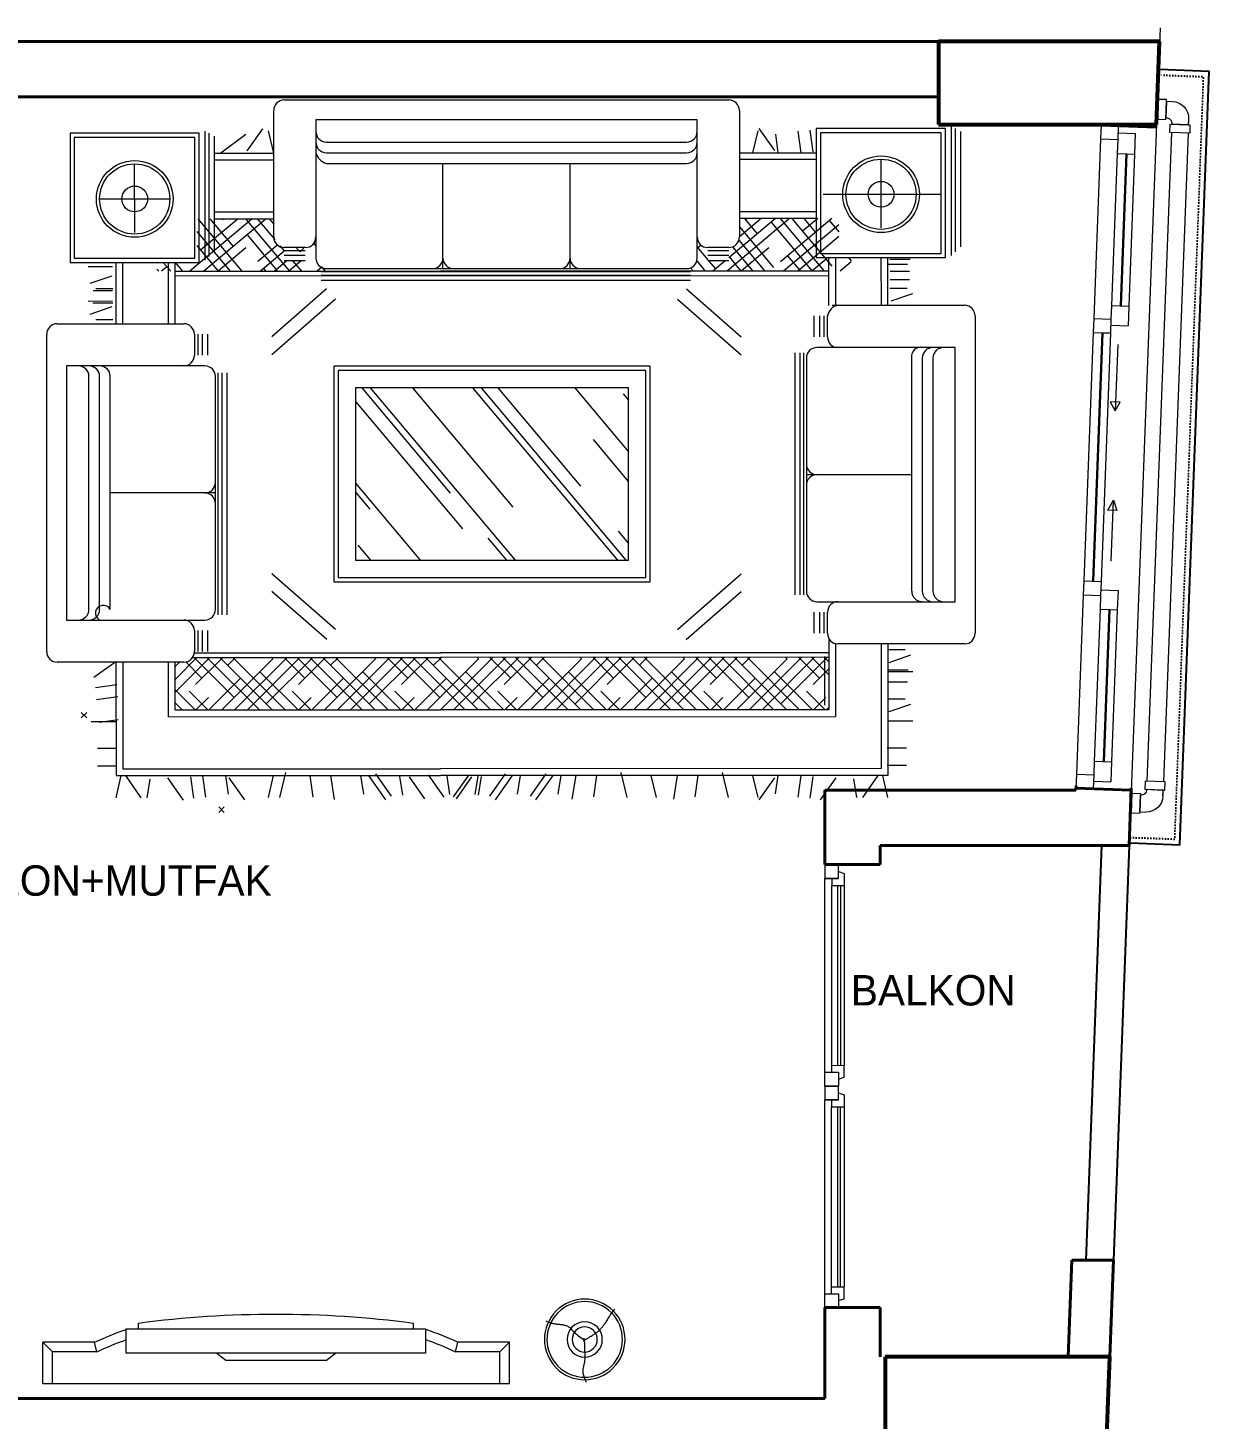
# Model space of a CAD drawing. Header units: millimetres. Extents: x 27 to 3754, y 31 to 1224.
# Drawn here: x 3327 to 3754, y 720 to 1224 of the extents above; entities that cross this region are included whole.
import ezdxf

# ---------------------------------------------------------------- set-up
doc = ezdxf.new("R2010")
doc.units = ezdxf.units.MM
doc.header["$PDMODE"] = 3
doc.header["$PDSIZE"] = -0.7
doc.linetypes.add('DOT2', pattern=[3.175, 0, -3.175])
doc.linetypes.add('DUZ', pattern=[0])
for name, color, linetype, lineweight in [('A-FURN', 2, 'Continuous', 13), ('cam', 130, 'Continuous', 5), ('duvar_40', 255, 'Continuous', 40), ('forniture', 253, 'Continuous', 9), ('KAPI-PEN', 155, 'Continuous', 18), ('KOLON50', 70, 'Continuous', 53), ('korkuluk', 252, 'DUZ', 15), ('PARSEL', 51, 'Continuous', 0), ('yazı', 255, 'Continuous', 20)]:
    doc.layers.add(name, color=color, linetype=linetype, lineweight=lineweight)
doc.layers.add('MIMARI', color=40, linetype='Continuous')
doc.layers.add('PENCERE', color=1, linetype='Continuous')
doc.styles.get("Standard").update_dxf_attribs({"font": 'EtrFont'})
pattern_1 = [(310.05428, (7999.9774, -8350.1664), (5.9514805, -12.1926002), [52.65, -26.325]), (220.05428, (7999.9774, -8350.1664), (7.95748, 10.9890005), [52.65, -26.325])]

# ---------------------------------------------------------------- blocks, each defined once
blk = doc.blocks.new('b38')
at = {"layer": 'cam'}
for p, q in [((3619.665915, 848.495702), (3619.665915, 913.603192)), ((3620.665915, 848.495103), (3620.665915, 913.602593)), ((3619.617967, 768.388238), (3619.617967, 833.495728)), ((3620.617967, 768.38764), (3620.617967, 833.495129))]:
    blk.add_line(p, q, dxfattribs=at)
at = {"layer": 'PENCERE', "color": 134, "linetype": 'Continuous', "lineweight": 18}
for p, q in [((3614.945895, 845.998527), (3614.948888, 916.106015)), ((3617.415915, 848.497049), (3617.415915, 913.604538)), ((3621.915914, 913.601845), (3621.915914, 848.494355)), ((3614.872457, 840.99857), (3619.872456, 840.995577)), ((3614.897947, 765.891063), (3614.90094, 835.998552)), ((3617.367968, 768.389585), (3617.367968, 833.497075)), ((3621.867967, 833.494381), (3621.867967, 768.386892))]:
    blk.add_line(p, q, dxfattribs=at)
at = {"layer": 'PENCERE', "color": 134, "linetype": 'Continuous', "lineweight": 18, "flags": 128}
for points in [[(3614.920405, 921.106033), (3614.917412, 916.106034), (3619.917411, 916.103041), (3619.920404, 921.103041)], [(3619.917411, 916.103041), (3619.920404, 921.103041)], [(3619.917411, 916.103041), (3614.917412, 916.106034)], [(3617.417412, 916.104538), (3617.415915, 913.604538)], [(3619.918907, 918.603041), (3621.918506, 917.93144)], [(3621.918506, 917.93144), (3621.915914, 913.601845)], [(3617.415915, 913.604538), (3621.915914, 913.601845)], [(3617.414419, 845.997049), (3617.415915, 848.497049)], [(3617.415915, 848.497049), (3621.915914, 848.494355)], [(3619.914418, 845.995553), (3619.911426, 840.995554)], [(3621.913323, 844.16476), (3621.915914, 848.494355)], [(3614.872457, 840.99857), (3614.869464, 835.998571), (3619.869464, 835.995578), (3619.872456, 840.995577)], [(3614.911427, 840.998891), (3614.911427, 840.998546)], [(3619.869464, 835.995578), (3619.872456, 840.995577)], [(3619.911426, 840.995554), (3619.911426, 840.995898)], [(3619.911426, 840.995554), (3619.911426, 840.995898)], [(3619.912922, 843.495553), (3621.913323, 844.16476)], [(3619.869464, 835.995578), (3614.869464, 835.998571)], [(3617.369464, 835.997074), (3617.367968, 833.497075)], [(3621.870558, 837.823976), (3621.867967, 833.494381)], [(3617.367968, 833.497075), (3621.867967, 833.494381)], [(3617.366471, 765.889586), (3617.367968, 768.389585)], [(3617.367968, 768.389585), (3621.867967, 768.386892)], [(3619.866471, 765.888089), (3619.863478, 760.88809)], [(3621.865375, 764.057297), (3621.867967, 768.386892)], [(3619.864975, 763.38809), (3621.865375, 764.057297)]]:
    blk.add_lwpolyline(points, dxfattribs=at)
for points in [[(3614.911427, 840.998546), (3614.914419, 845.998545), (3619.914418, 845.995553), (3619.911426, 840.995554)], [(3614.863479, 760.891083), (3614.866472, 765.891082), (3619.866471, 765.888089), (3619.863478, 760.88809)]]:
    blk.add_lwpolyline(points, close=True, dxfattribs=at)
blk = doc.blocks.new('b39')
at = {"layer": 'forniture'}
for p, q in [((3617.579788, 1123.423055), (3665.470996, 1123.423055)), ((3611.091692, 1111.981139), (3611.091692, 1119.609083)), ((3613.059967, 1111.981139), (3613.059967, 1119.609083)), ((3614.65919, 1111.981139), (3614.65919, 1119.609083)), ((3615.889361, 1111.981139), (3615.889361, 1119.609083)), ((3669.284968, 1119.609083), (3669.284968, 1004.782467)), ((3662.082913, 1108.167167), (3612.075389, 1108.167167)), ((3662.082913, 1108.167167), (3619.703333, 1108.167167)), ((3662.082913, 1108.167167), (3657.843052, 1108.167167)), ((3662.082913, 1016.224382), (3662.082913, 1108.167167)), ((3604.032582, 1106.275522), (3604.032582, 1018.692379)), ((3605.853641, 1106.275522), (3605.853641, 1018.692379)), ((3607.254456, 1106.275522), (3607.254456, 1018.692379)), ((3646.32922, 1104.353195), (3646.32922, 1020.038354)), ((3650.17915, 1104.353195), (3650.17915, 1020.038354)), ((3654.02908, 1104.353195), (3654.02908, 1020.038354)), ((3608.261417, 1062.195775), (3646.32922, 1062.195775)), ((3611.091692, 1004.782467), (3611.091692, 1012.41041)), ((3613.059967, 1004.782467), (3613.059967, 1012.41041)), ((3614.65919, 1004.782467), (3614.65919, 1012.41041)), ((3615.889361, 1004.782467), (3615.889361, 1012.41041)), ((3657.843052, 1016.224382), (3662.082913, 1016.224382)), ((3665.470996, 1000.968495), (3619.703333, 1000.968495))]:
    blk.add_line(p, q, dxfattribs=at)
at = {"layer": 'forniture', "flags": 128}
blk.add_lwpolyline([(3608.261417, 1104.353195), (3608.261417, 1020.038354, 0.414214), (3612.075389, 1016.224382), (3662.082913, 1016.224382), (3662.082913, 1108.167167), (3612.075389, 1108.167167)], format="xyb", dxfattribs=at)
at = {"layer": 'forniture'}
for centre, radius, start, end in [((3620.490854, 1118.821561), 4.668397, 99.711781, 170.288219), ((3665.470996, 1119.609083), 3.813972, 0, 90), ((3612.075389, 1104.353195), 3.813972, 90, 180), ((3619.703333, 1111.981139), 3.813972, 180, 270), ((3653.993122, 1104.353195), 3.813972, 90, 180), ((3657.843052, 1104.353195), 3.813972, 90, 180), ((3612.075389, 1066.009747), 3.813972, 180, 270), ((3612.075389, 1058.381803), 3.813972, 90, 180), ((3653.993122, 1020.038354), 3.813972, 180, 270), ((3657.843052, 1020.038354), 3.813972, 180, 270), ((3619.703333, 1012.41041), 3.813972, 90, 180), ((3619.703333, 1004.782467), 3.813972, 180, 270), ((3665.470996, 1004.782467), 3.813972, 270, 0)]:
    blk.add_arc(centre, radius, start, end, dxfattribs=at)
blk = doc.blocks.new('b41')
at = {"layer": 'forniture'}
for p, q in [((3333.434784, 998.140262), (3333.434784, 1112.966878)), ((3337.248756, 1116.78085), (3383.016419, 1116.78085)), ((3386.830391, 1112.966878), (3386.830391, 1105.338934)), ((3388.060562, 1112.966878), (3388.060562, 1105.338934)), ((3389.659785, 1112.966878), (3389.659785, 1105.338934)), ((3391.628059, 1112.966878), (3391.628059, 1105.338934)), ((3344.8767, 1101.524962), (3340.636839, 1101.524962)), ((3340.636839, 1101.524962), (3340.636839, 1009.582178)), ((3390.644363, 1101.524962), (3340.636839, 1101.524962)), ((3340.636839, 1101.524962), (3340.636839, 1009.582178)), ((3348.690672, 1013.396149), (3348.690672, 1097.71099)), ((3352.540602, 1013.396149), (3352.540602, 1097.71099)), ((3356.390532, 1013.396149), (3356.390532, 1097.71099)), ((3394.458335, 1013.396149), (3394.458335, 1097.71099)), ((3395.465296, 1011.473823), (3395.465296, 1099.056966)), ((3396.86611, 1011.473823), (3396.86611, 1099.056966)), ((3398.687169, 1011.473823), (3398.687169, 1099.056966)), ((3394.458335, 1055.55357), (3356.390532, 1055.55357)), ((3340.636839, 1009.582178), (3390.644363, 1009.582178)), ((3340.636839, 1009.582178), (3390.644363, 1009.582178)), ((3340.636839, 1009.582178), (3383.016419, 1009.582178)), ((3386.830391, 1005.768206), (3386.830391, 998.140262)), ((3388.060562, 1005.768206), (3388.060562, 998.140262)), ((3389.659785, 1005.768206), (3389.659785, 998.140262)), ((3391.628059, 1005.768206), (3391.628059, 998.140262)), ((3383.016419, 994.32629), (3337.248756, 994.32629))]:
    blk.add_line(p, q, dxfattribs=at)
for centre, radius, start, end in [((3337.248756, 1112.966878), 3.813972, 90, 180), ((3383.016419, 1112.966878), 3.813972, 0, 90), ((3383.016419, 1105.338934), 3.813972, 270, 0), ((3344.8767, 1097.71099), 3.813972, 0, 90), ((3348.72663, 1097.71099), 3.813972, 0, 90), ((3352.57656, 1097.71099), 3.813972, 0, 90), ((3390.644363, 1097.71099), 3.813972, 0, 90), ((3390.644363, 1059.367542), 3.813972, 270, 0), ((3390.644363, 1051.739598), 3.813972, 0, 90), ((3344.8767, 1013.396149), 3.813972, 270, 0), ((3348.72663, 1013.396149), 3.813972, 270, 0), ((3353.885664, 1012.087045), 2.826325, 27.592669, 242.407331), ((3390.644363, 1013.396149), 3.813972, 270, 0), ((3383.016419, 1005.768206), 3.813972, 0, 90), ((3337.248756, 998.140262), 3.813972, 180, 270), ((3383.016419, 998.140262), 3.813972, 270, 0)]:
    blk.add_arc(centre, radius, start, end, dxfattribs=at)
blk = doc.blocks.new('b65')
at = {"layer": 'forniture'}
for p, q in [((3415.53427, 1148.152689), (3415.53427, 1193.920352)), ((3419.348242, 1197.734324), (3580.182858, 1197.734324)), ((3583.996829, 1193.920352), (3583.996829, 1148.152689)), ((3430.790157, 1190.532269), (3430.790157, 1186.292408)), ((3430.790157, 1190.532269), (3430.790157, 1148.152689)), ((3430.790157, 1190.532269), (3430.790157, 1140.524745)), ((3568.740942, 1190.532269), (3430.790157, 1190.532269)), ((3568.740942, 1186.292408), (3568.740942, 1190.532269)), ((3413.525292, 1186.493031), (3415.412032, 1178.506004)), ((3434.604129, 1182.478436), (3564.92697, 1182.478436)), ((3434.604129, 1178.628506), (3564.92697, 1178.628506)), ((3434.604129, 1174.778576), (3564.92697, 1174.778576)), ((3476.76155, 1136.710773), (3476.76155, 1174.778576)), ((3522.76955, 1136.710773), (3522.76955, 1174.778576)), ((3426.976185, 1144.338717), (3419.348242, 1144.338717)), ((3426.976185, 1143.108546), (3419.348242, 1143.108546)), ((3423.746514, 1144.098552), (3425.095736, 1142.750405)), ((3425.095736, 1142.750405), (3426.443884, 1144.099627)), ((3580.182858, 1144.338717), (3572.554914, 1144.338717)), ((3580.182858, 1143.108546), (3572.554914, 1143.108546)), ((3426.976185, 1141.509323), (3419.348242, 1141.509323)), ((3426.976185, 1139.541048), (3419.348242, 1139.541048)), ((3580.182858, 1141.509323), (3572.554914, 1141.509323)), ((3580.182858, 1139.541048), (3572.554914, 1139.541048)), ((3432.681802, 1135.703812), (3566.272945, 1135.703812)), ((3432.681802, 1134.302998), (3566.272945, 1134.302998)), ((3432.681802, 1132.481938), (3566.272945, 1132.481938))]:
    blk.add_line(p, q, dxfattribs=at)
at = {"layer": 'forniture', "flags": 128}
blk.add_lwpolyline([(3434.604129, 1136.710773), (3564.92697, 1136.710773, 0.414214), (3568.740942, 1140.524745), (3568.740942, 1190.532269), (3430.790157, 1190.532269), (3430.790157, 1140.524745)], format="xyb", dxfattribs=at)
at = {"layer": 'forniture'}
for centre, radius, start, end in [((3419.348242, 1193.920352), 3.813972, 90, 180), ((3580.182858, 1193.920352), 3.813972, 0, 90), ((3434.604129, 1186.292408), 3.813972, 180, 270), ((3564.92697, 1186.292408), 3.813972, 270, 0), ((3434.604129, 1182.442478), 3.813972, 180, 270), ((3436.081186, 1180.069605), 5.493331, 195.59774, 254.40226), ((3564.92697, 1182.442478), 3.813972, 270, 0), ((3564.92697, 1178.592548), 3.813972, 270, 0), ((3419.348242, 1148.152689), 3.813972, 180, 270), ((3426.976185, 1148.152689), 3.813972, 270, 0), ((3572.554914, 1148.152689), 3.813972, 180, 270), ((3580.182858, 1148.152689), 3.813972, 270, 0), ((3434.604129, 1140.524745), 3.813972, 180, 270), ((3472.947578, 1140.524745), 3.813972, 270, 0), ((3480.575521, 1140.524745), 3.813972, 180, 270), ((3518.955578, 1140.524745), 3.813972, 270, 0), ((3526.583521, 1140.524745), 3.813972, 180, 270)]:
    blk.add_arc(centre, radius, start, end, dxfattribs=at)
blk = doc.blocks.new('JHUY')
at = {"layer": 'cam'}
for p, q in [((48876.714174, 15699.223027), (48931.714174, 15699.223027)), ((48876.714174, 15698.867827), (48931.714174, 15698.867827)), ((49041.714174, 15699.223027), (49096.714174, 15699.223027)), ((49041.714174, 15698.867827), (49096.714174, 15698.867827)), ((48941.714174, 15692.945027), (49031.714174, 15692.945027)), ((48941.714174, 15692.571127), (49031.714174, 15692.571127))]:
    blk.add_line(p, q, dxfattribs=at)
at = {"layer": 'PENCERE', "color": 134, "linetype": 'Continuous', "lineweight": 18}
for p, q in [((48869.202274, 15701.946127), (48876.714174, 15701.946127)), ((48869.202274, 15695.696127), (48869.202274, 15701.946127)), ((48876.714174, 15701.946127), (48931.714174, 15701.946127)), ((48876.714174, 15699.223027), (48876.714174, 15701.946127)), ((48876.714174, 15695.696127), (48876.714174, 15701.946127)), ((48876.714174, 15698.867827), (48876.714174, 15699.223027)), ((48876.714174, 15695.696127), (48876.714174, 15698.867827)), ((48931.714174, 15699.223027), (48931.714174, 15701.946127)), ((48931.714174, 15701.946127), (48938.858574, 15701.946127)), ((48931.714174, 15695.696127), (48931.714174, 15701.946127)), ((48931.714174, 15698.867827), (48931.714174, 15699.223027)), ((48931.714174, 15695.696127), (48931.714174, 15698.867827)), ((48938.858574, 15695.696127), (48938.858574, 15701.946127)), ((48945.729374, 15698.490627), (48969.827774, 15698.490627)), ((48969.827774, 15698.490627), (48966.614674, 15700.211927)), ((48966.614674, 15700.211927), (48966.614674, 15696.482427)), ((48966.614674, 15696.482427), (48969.827774, 15698.490627)), ((49002.106174, 15699.066727), (49005.794574, 15700.422727)), ((49024.236574, 15699.066727), (49002.106174, 15699.066727)), ((49005.794574, 15697.168327), (49002.106174, 15699.066727)), ((49005.794574, 15700.422727), (49005.794574, 15697.168327)), ((49034.655274, 15701.946127), (49041.714174, 15701.946127)), ((49034.655274, 15695.696127), (49034.655274, 15701.946127)), ((49041.714174, 15701.946127), (49096.714174, 15701.946127)), ((49041.714174, 15699.223027), (49041.714174, 15701.946127)), ((49041.714174, 15695.696127), (49041.714174, 15701.946127)), ((49041.714174, 15698.867827), (49041.714174, 15699.223027)), ((49041.714174, 15695.696127), (49041.714174, 15698.867827)), ((49096.714174, 15699.223027), (49096.714174, 15701.946127)), ((49096.714174, 15701.946127), (49104.002274, 15701.946127)), ((49096.714174, 15695.696127), (49096.714174, 15701.946127)), ((49096.714174, 15698.867827), (49096.714174, 15699.223027)), ((49096.714174, 15695.696127), (49096.714174, 15698.867827)), ((49104.002274, 15695.696127), (49104.002274, 15701.946127)), ((48866.714174, 15695.696127), (48871.714174, 15695.696127)), ((48866.714174, 15689.446127), (48866.714174, 15695.696127)), ((48871.714174, 15695.696127), (48876.714174, 15695.696127)), ((48871.714174, 15689.446127), (48871.714174, 15695.696127)), ((48876.714174, 15695.696127), (48931.714174, 15695.696127)), ((48931.714174, 15695.696127), (48936.714174, 15695.696127)), ((48936.714174, 15695.696127), (48941.714174, 15695.696127)), ((48936.714174, 15689.446127), (48936.714174, 15695.696127)), ((48941.714174, 15695.696127), (49031.714174, 15695.696127)), ((48941.714174, 15692.945027), (48941.714174, 15695.696127)), ((48941.714174, 15689.446127), (48941.714174, 15695.696127)), ((49031.714174, 15695.696127), (49036.714174, 15695.696127)), ((49031.714174, 15692.945027), (49031.714174, 15695.696127)), ((49031.714174, 15689.446127), (49031.714174, 15695.696127)), ((49036.714174, 15695.696127), (49041.714174, 15695.696127)), ((49036.714174, 15689.446127), (49036.714174, 15695.696127)), ((49041.714174, 15695.696127), (49096.714174, 15695.696127)), ((49096.714174, 15695.696127), (49101.714174, 15695.696127)), ((49101.714174, 15689.446127), (49101.714174, 15695.696127)), ((49101.714174, 15695.696127), (49106.714174, 15695.696127)), ((49106.714174, 15689.446127), (49106.714174, 15695.696127)), ((48866.714174, 15689.446127), (48871.714174, 15689.446127)), ((48871.714174, 15689.446127), (48936.714174, 15689.446127)), ((48936.714174, 15689.446127), (48941.714174, 15689.446127)), ((48941.714174, 15692.571127), (48941.714174, 15692.945027)), ((48941.714174, 15689.446127), (48941.714174, 15692.571127)), ((48941.714174, 15689.446127), (49031.714174, 15689.446127)), ((49031.714174, 15692.571127), (49031.714174, 15692.945027)), ((49031.714174, 15689.446127), (49031.714174, 15692.571127)), ((49031.714174, 15689.446127), (49036.714174, 15689.446127)), ((49036.714174, 15689.446127), (49101.714174, 15689.446127)), ((49101.714174, 15689.446127), (49106.714174, 15689.446127))]:
    blk.add_line(p, q, dxfattribs=at)
blk = doc.blocks.new('TU')
at = {"layer": 'korkuluk', "linetype": 'Continuous', "flags": 128}
for points in [[(5865.999213, -5219.320699), (5865.399213, -5219.320699), (5865.399213, -5216.320699), (5872.599213, -5216.320699), (5872.599213, -5219.320699), (5865.999213, -5219.320699), (5865.399213, -5219.320699)], [(5865.999213, -5219.320699), (5865.999213, -5221.513082)], [(5865.999213, -5219.320699), (5871.999213, -5219.320699)], [(6123.199213, -5219.320699), (6123.799213, -5219.320699), (6123.799213, -5216.320699), (6116.599213, -5216.320699), (6116.599213, -5219.320699), (6123.199213, -5219.320699), (6123.799213, -5219.320699)], [(6123.199213, -5219.320699), (6117.199213, -5219.320699)], [(6123.199213, -5219.320699), (6123.199213, -5221.513082)], [(5874.191597, -5227.513082), (5874.191597, -5228.113082), (5877.191597, -5228.113082), (5877.191597, -5220.913082), (5874.191597, -5220.913082), (5874.191597, -5227.513082), (5874.191597, -5228.113082)], [(5874.191597, -5227.513082), (5874.191597, -5221.513082)], [(5877.191597, -5221.513082), (6112.00683, -5221.513082)], [(6115.00683, -5227.513082), (6115.00683, -5228.113082), (6112.00683, -5228.113082), (6112.00683, -5220.913082), (6115.00683, -5220.913082), (6115.00683, -5227.513082), (6115.00683, -5228.113082)], [(6115.00683, -5227.513082), (6115.00683, -5221.513082)], [(5871.999213, -5227.513082), (5874.191597, -5227.513082)], [(5872.38398, -5227.513082), (5874.191597, -5227.513082)], [(5877.191597, -5227.513082), (6112.00683, -5227.513082)], [(6117.199213, -5227.513082), (6115.00683, -5227.513082)], [(6116.814447, -5227.513082), (6115.00683, -5227.513082)], [(6117.199213, -5227.513082), (6115.00683, -5227.513082)], [(6116.814447, -5227.513082), (6115.00683, -5227.513082)]]:
    blk.add_lwpolyline(points, dxfattribs=at)
at = {"layer": 'korkuluk', "linetype": 'Continuous'}
for centre, radius, start, end in [((5873.999213, -5219.513082), 2, 174.48009, 275.51991), ((6115.199213, -5219.513082), 2, 264.48009, 5.51991), ((6115.199213, -5219.513082), 2, 264.48009, 5.51991), ((5871.999213, -5221.513082), 6, 180, 270), ((6117.199213, -5221.513082), 6, 270, 0)]:
    blk.add_arc(centre, radius, start, end, dxfattribs=at)
at = {"layer": 'MIMARI', "linetype": 'ByBlock', "flags": 128}
blk.add_lwpolyline([(6134.599213, -5216.320699), (6134.599213, -5234.320699), (5854.599213, -5234.320699), (5854.599213, -5216.320699)], dxfattribs=at)
at = {"layer": 'MIMARI', "linetype": 'DOT2', "ltscale": 0.3, "flags": 128}
blk.add_lwpolyline([(6132.599213, -5216.320699), (6132.599213, -5232.320699), (5874.599213, -5232.320699), (5856.599213, -5232.320699), (5856.599213, -5216.320699)], dxfattribs=at)
blk = doc.blocks.new('TVSET2')
at = {"layer": 'forniture'}
for p, q in [((1688.942298, 0), (0, 0)), ((0, 0), (0, -151.251252)), ((35.186298, 0), (35.186298, -116.064954)), ((1653.756, 0), (1653.756, -116.064954)), ((1688.942298, 0), (1688.942298, -151.251252)), ((-274.826769, -10.520599), (-276.448532, -5.996016)), ((-273.15879, -14.945418), (-274.826769, -10.520599)), ((-271.49961, -19.257187), (-273.15879, -14.945418)), ((-269.904243, -23.44262), (-271.49961, -19.257187)), ((-268.427704, -27.488434), (-269.904243, -23.44262)), ((-267.125007, -31.381341), (-268.427704, -27.488434)), ((-266.051167, -35.108057), (-267.125007, -31.381341)), ((-265.261197, -38.655297), (-266.051167, -35.108057)), ((-264.793353, -42.015987), (-265.261197, -38.655297)), ((-264.967616, -51.181339), (-264.692113, -48.255023)), ((-264.618842, -45.2079), (-264.793353, -42.015987)), ((-264.692113, -48.255023), (-264.618842, -45.2079)), ((1953.56114, -45.2079), (1953.735651, -42.015987)), ((1953.634412, -48.255023), (1953.56114, -45.2079)), ((1953.909914, -51.181339), (1953.634412, -48.255023)), ((1953.735651, -42.015987), (1954.203496, -38.655297)), ((1954.203496, -38.655297), (1954.993465, -35.108057)), ((1954.993465, -35.108057), (1956.067306, -31.381341)), ((1956.067306, -31.381341), (1957.370002, -27.488434)), ((1957.370002, -27.488434), (1958.846542, -23.44262)), ((1958.846542, -23.44262), (1960.441908, -19.257187)), ((1960.441908, -19.257187), (1962.101088, -14.945418)), ((1962.101088, -14.945418), (1963.769067, -10.520599)), ((1963.769067, -10.520599), (1965.39083, -5.996016)), ((-272.101223, -98.525933), (-272.061324, -95.964858)), ((-272.088969, -101.117151), (-272.101223, -98.525933)), ((-272.061324, -95.964858), (-271.969598, -93.42436)), ((-271.969598, -93.42436), (-271.826374, -90.894869)), ((-271.826374, -90.894869), (-271.631981, -88.366815)), ((-271.631981, -88.366815), (-271.386746, -85.830631)), ((-271.386746, -85.830631), (-271.090996, -83.276747)), ((-271.090996, -83.276747), (-270.74552, -80.697739)), ((-270.74552, -80.697739), (-270.352941, -78.094761)), ((-270.352941, -78.094761), (-269.91634, -75.471112)), ((-269.91634, -75.471112), (-269.438801, -72.830091)), ((-269.438801, -72.830091), (-268.923407, -70.174997)), ((-268.923407, -70.174997), (-268.373239, -67.509127)), ((-268.373239, -67.509127), (-267.79138, -64.835782)), ((-267.79138, -64.835782), (-267.180913, -62.158259)), ((-267.180913, -62.158259), (-266.551999, -59.47531)), ((-266.551999, -59.47531), (-265.94311, -56.767498)), ((-265.94311, -56.767498), (-265.399799, -54.010836)), ((-265.399799, -54.010836), (-264.967616, -51.181339)), ((1954.342097, -54.010836), (1953.909914, -51.181339)), ((1954.885409, -56.767498), (1954.342097, -54.010836)), ((1955.494297, -59.47531), (1954.885409, -56.767498)), ((1956.123211, -62.158259), (1955.494297, -59.47531)), ((1956.733678, -64.835782), (1956.123211, -62.158259)), ((1957.315537, -67.509127), (1956.733678, -64.835782)), ((1957.865705, -70.174997), (1957.315537, -67.509127)), ((1958.381099, -72.830091), (1957.865705, -70.174997)), ((1958.858638, -75.471112), (1958.381099, -72.830091)), ((1959.295239, -78.094761), (1958.858638, -75.471112)), ((1959.687818, -80.697739), (1959.295239, -78.094761)), ((1960.033295, -83.276747), (1959.687818, -80.697739)), ((1960.329044, -85.830631), (1960.033295, -83.276747)), ((1960.574279, -88.366815), (1960.329044, -85.830631)), ((1960.768673, -90.894869), (1960.574279, -88.366815)), ((1960.911896, -93.42436), (1960.768673, -90.894869)), ((1961.003622, -95.964858), (1960.911896, -93.42436)), ((1961.043522, -98.525933), (1961.003622, -95.964858)), ((1961.031267, -101.117151), (1961.043522, -98.525933)), ((-272.024233, -103.748083), (-272.088969, -101.117151)), ((-271.909099, -106.427848), (-272.024233, -103.748083)), ((-271.755296, -109.163769), (-271.909099, -106.427848)), ((-271.576966, -111.96272), (-271.755296, -109.163769)), ((-271.388249, -114.831573), (-271.576966, -111.96272)), ((-271.203287, -117.777203), (-271.388249, -114.831573)), ((-271.036221, -120.806483), (-271.203287, -117.777203)), ((-270.901192, -123.926286), (-271.036221, -120.806483)), ((-270.812341, -127.143487), (-270.901192, -123.926286)), ((-270.774752, -130.480616), (-270.812341, -127.143487)), ((-270.757282, -134.02283), (-270.774752, -130.480616)), ((-270.719728, -137.870945), (-270.757282, -134.02283)), ((-270.621889, -142.125775), (-270.719728, -137.870945)), ((-270.423565, -146.888135), (-270.621889, -142.125775)), ((-270.084552, -152.25884), (-270.423565, -146.888135)), ((35.186298, -116.064954), (0, -151.251252)), ((195.229251, -116.064954), (35.186298, -116.064954)), ((195.230562, -116.05886), (187.660255, -151.251252)), ((1653.756, -116.064954), (1493.69834, -116.064954)), ((1493.711736, -116.05886), (1501.282043, -151.251252)), ((1653.756, -116.064954), (1688.942298, -151.251252)), ((1959.02685, -152.25884), (1959.365863, -146.888135)), ((1959.365863, -146.888135), (1959.564188, -142.125775)), ((1959.564188, -142.125775), (1959.662026, -137.870945)), ((1959.662026, -137.870945), (1959.69958, -134.02283)), ((1959.69958, -134.02283), (1959.717051, -130.480616)), ((1959.717051, -130.480616), (1959.754639, -127.143487)), ((1959.754639, -127.143487), (1959.84349, -123.926286)), ((1959.84349, -123.926286), (1959.978519, -120.806483)), ((1959.978519, -120.806483), (1960.145585, -117.777203)), ((1960.145585, -117.777203), (1960.330547, -114.831573)), ((1960.330547, -114.831573), (1960.519264, -111.96272)), ((1960.519264, -111.96272), (1960.697594, -109.163769)), ((1960.697594, -109.163769), (1960.851397, -106.427848)), ((1960.851397, -106.427848), (1960.966531, -103.748083)), ((1960.966531, -103.748083), (1961.031267, -101.117151)), ((-331.644227, -201.207238), (-333.618852, -203.485003)), ((-329.639677, -199.010854), (-331.644227, -201.207238)), ((-327.601337, -196.898185), (-329.639677, -199.010854)), ((-325.525342, -194.871564), (-327.601337, -196.898185)), ((-323.407827, -192.933326), (-325.525342, -194.871564)), ((-321.244927, -191.085806), (-323.407827, -192.933326)), ((-319.031536, -189.326373), (-321.244927, -191.085806)), ((-316.757572, -187.632547), (-319.031536, -189.326373)), ((-314.411716, -185.976882), (-316.757572, -187.632547)), ((-311.982643, -184.331933), (-314.411716, -185.976882)), ((-309.459033, -182.670254), (-311.982643, -184.331933)), ((-306.829563, -180.9644), (-309.459033, -182.670254)), ((-304.082912, -179.186925), (-306.829563, -180.9644)), ((-301.207757, -177.310385), (-304.082912, -179.186925)), ((-298.180907, -175.308791), (-301.207757, -177.310385)), ((-294.931691, -173.161984), (-298.180907, -175.308791)), ((-291.37757, -170.851259), (-294.931691, -173.161984)), ((-287.436004, -168.357913), (-291.37757, -170.851259)), ((-283.024453, -165.663244), (-287.436004, -168.357913)), ((-278.060379, -162.748548), (-283.024453, -165.663244)), ((-272.46124, -159.595122), (-278.060379, -162.748548)), ((-266.144497, -156.184262), (-272.46124, -159.595122)), ((-272.315602, -158.80779), (-265.317582, -162.24353)), ((-269.564651, -158.338706), (-270.084552, -152.25884)), ((-268.823659, -165.228545), (-269.564651, -158.338706)), ((-265.317582, -162.24353), (-259.212171, -165.690731)), ((-259.212171, -165.690731), (-253.896308, -169.126696)), ((-253.896308, -169.126696), (-249.266935, -172.528726)), ((-249.266935, -172.528726), (-245.220992, -175.874125)), ((-245.220992, -175.874125), (-241.65542, -179.140197)), ((-241.65542, -179.140197), (-238.467159, -182.304244)), ((-238.467159, -182.304244), (-235.553151, -185.34357)), ((-235.553151, -185.34357), (-232.823009, -188.238572)), ((-232.823009, -188.238572), (-230.237045, -190.982036)), ((-230.237045, -190.982036), (-227.768245, -193.569839)), ((-227.768245, -193.569839), (-225.389593, -195.997861)), ((-225.389593, -195.997861), (-223.074076, -198.261982)), ((-223.074076, -198.261982), (-220.794679, -200.35808)), ((-220.794679, -200.35808), (-218.524386, -202.282035)), ((187.660255, -151.251252), (0, -151.251252)), ((1688.942298, -151.251252), (1501.282043, -151.251252)), ((1909.736977, -200.35808), (1907.466684, -202.282035)), ((1912.016374, -198.261982), (1909.736977, -200.35808)), ((1914.331892, -195.997861), (1912.016374, -198.261982)), ((1916.710543, -193.569839), (1914.331892, -195.997861)), ((1919.179343, -190.982036), (1916.710543, -193.569839)), ((1921.765307, -188.238572), (1919.179343, -190.982036)), ((1924.495449, -185.34357), (1921.765307, -188.238572)), ((1927.409458, -182.304244), (1924.495449, -185.34357)), ((1930.597718, -179.140197), (1927.409458, -182.304244)), ((1934.16329, -175.874125), (1930.597718, -179.140197)), ((1938.209233, -172.528726), (1934.16329, -175.874125)), ((1942.838606, -169.126696), (1938.209233, -172.528726)), ((1948.154469, -165.690731), (1942.838606, -169.126696)), ((1954.25988, -162.24353), (1948.154469, -165.690731)), ((1961.2579, -158.80779), (1954.25988, -162.24353)), ((1955.086795, -156.184262), (1961.403538, -159.595122)), ((1957.765957, -165.228545), (1958.506949, -158.338706)), ((1958.506949, -158.338706), (1959.02685, -152.25884)), ((1961.403538, -159.595122), (1967.002677, -162.748548)), ((1967.002677, -162.748548), (1971.966752, -165.663244)), ((1971.966752, -165.663244), (1976.378302, -168.357913)), ((1976.378302, -168.357913), (1980.319868, -170.851259)), ((1980.319868, -170.851259), (1983.873989, -173.161984)), ((1983.873989, -173.161984), (1987.123205, -175.308791)), ((1987.123205, -175.308791), (1990.150055, -177.310385)), ((1990.150055, -177.310385), (1993.02521, -179.186925)), ((1993.02521, -179.186925), (1995.771862, -180.9644)), ((1995.771862, -180.9644), (1998.401331, -182.670254)), ((1998.401331, -182.670254), (2000.924941, -184.331933)), ((2000.924941, -184.331933), (2003.354014, -185.976882)), ((2003.354014, -185.976882), (2005.699871, -187.632547)), ((2005.699871, -187.632547), (2007.973834, -189.326373)), ((2007.973834, -189.326373), (2010.187226, -191.085806)), ((2010.187226, -191.085806), (2012.350125, -192.933326)), ((2012.350125, -192.933326), (2014.46764, -194.871564)), ((2014.46764, -194.871564), (2016.543635, -196.898185)), ((2016.543635, -196.898185), (2018.581975, -199.010854)), ((2018.581975, -199.010854), (2020.586525, -201.207238)), ((2020.586525, -201.207238), (2022.56115, -203.485003)), ((-364.210213, -248.385961), (-367.646883, -253.315823)), ((-361.151893, -243.813595), (-364.210213, -248.385961)), ((-358.403846, -239.561908), (-361.151893, -243.813595)), ((-355.897991, -235.594085), (-358.403846, -239.561908)), ((-353.56625, -231.873307), (-355.897991, -235.594085)), ((-351.3493, -228.366064), (-353.56625, -231.873307)), ((-349.222839, -225.052068), (-351.3493, -228.366064)), ((-347.171321, -221.914339), (-349.222839, -225.052068)), ((-345.179201, -218.935895), (-347.171321, -221.914339)), ((-343.230933, -216.099753), (-345.179201, -218.935895)), ((-341.310972, -213.388934), (-343.230933, -216.099753)), ((-339.403771, -210.786456), (-341.310972, -213.388934)), ((-337.493786, -208.275336), (-339.403771, -210.786456)), ((-335.567416, -205.841814), (-337.493786, -208.275336)), ((-333.618852, -203.485003), (-335.567416, -205.841814)), ((-218.524386, -202.282035), (-216.236184, -204.029727)), ((-216.236184, -204.029727), (-213.90857, -205.599352)), ((-213.90857, -205.599352), (-211.542084, -206.998381)), ((-211.542084, -206.998381), (-209.14278, -208.236604)), ((-209.14278, -208.236604), (-206.716711, -209.323808)), ((-206.716711, -209.323808), (-204.26993, -210.269783)), ((-204.26993, -210.269783), (-201.80849, -211.084317)), ((-201.80849, -211.084317), (-199.338443, -211.777199)), ((-199.338443, -211.777199), (-196.865844, -212.358219)), ((-196.865844, -212.358219), (-194.395644, -212.83819)), ((-194.395644, -212.83819), (-191.928397, -213.232036)), ((-191.928397, -213.232036), (-189.463556, -213.555706)), ((-189.463556, -213.555706), (-187.000574, -213.825147)), ((-187.000574, -213.825147), (-184.538904, -214.056309)), ((-184.538904, -214.056309), (-182.078, -214.265142)), ((-182.078, -214.265142), (-179.617313, -214.467592)), ((-179.617313, -214.467592), (-177.156298, -214.67961)), ((-177.156298, -214.67961), (-174.691252, -214.915971)), ((-174.691252, -214.915971), (-172.205854, -215.186761)), ((-172.205854, -215.186761), (-169.68063, -215.500894)), ((-169.68063, -215.500894), (-167.096102, -215.867282)), ((-167.096102, -215.867282), (-164.432796, -216.294838)), ((-164.432796, -216.294838), (-161.671235, -216.792476)), ((-161.671235, -216.792476), (-158.791944, -217.369109)), ((-158.791944, -217.369109), (-155.775448, -218.033649)), ((-155.775448, -218.033649), (-152.616549, -218.794423)), ((-152.616549, -218.794423), (-149.36717, -219.65741)), ((-149.36717, -219.65741), (-146.093513, -220.628003)), ((-146.093513, -220.628003), (-142.86178, -221.711595)), ((-142.86178, -221.711595), (-139.738171, -222.913578)), ((-139.738171, -222.913578), (-136.788889, -224.239344)), ((-136.788889, -224.239344), (-134.080135, -225.694287)), ((-134.080135, -225.694287), (-131.678111, -227.283799)), ((1823.022433, -225.694287), (1820.62041, -227.283799)), ((1825.731187, -224.239344), (1823.022433, -225.694287)), ((1828.680469, -222.913578), (1825.731187, -224.239344)), ((1831.804078, -221.711595), (1828.680469, -222.913578)), ((1835.035811, -220.628003), (1831.804078, -221.711595)), ((1838.309469, -219.65741), (1835.035811, -220.628003)), ((1841.558847, -218.794423), (1838.309469, -219.65741)), ((1844.717746, -218.033649), (1841.558847, -218.794423)), ((1847.734243, -217.369109), (1844.717746, -218.033649)), ((1850.613533, -216.792476), (1847.734243, -217.369109)), ((1853.375094, -216.294838), (1850.613533, -216.792476)), ((1856.0384, -215.867282), (1853.375094, -216.294838)), ((1858.622928, -215.500894), (1856.0384, -215.867282)), ((1861.148153, -215.186761), (1858.622928, -215.500894)), ((1863.63355, -214.915971), (1861.148153, -215.186761)), ((1866.098596, -214.67961), (1863.63355, -214.915971)), ((1868.559611, -214.467592), (1866.098596, -214.67961)), ((1871.020298, -214.265142), (1868.559611, -214.467592)), ((1873.481203, -214.056309), (1871.020298, -214.265142)), ((1875.942873, -213.825147), (1873.481203, -214.056309)), ((1878.405855, -213.555706), (1875.942873, -213.825147)), ((1880.870695, -213.232036), (1878.405855, -213.555706)), ((1883.337942, -212.83819), (1880.870695, -213.232036)), ((1885.808142, -212.358219), (1883.337942, -212.83819)), ((1888.280742, -211.777199), (1885.808142, -212.358219)), ((1890.750788, -211.084317), (1888.280742, -211.777199)), ((1893.212228, -210.269783), (1890.750788, -211.084317)), ((1895.659009, -209.323808), (1893.212228, -210.269783)), ((1898.085078, -208.236604), (1895.659009, -209.323808)), ((1900.484382, -206.998381), (1898.085078, -208.236604)), ((1902.850868, -205.599352), (1900.484382, -206.998381)), ((1905.178483, -204.029727), (1902.850868, -205.599352)), ((1907.466684, -202.282035), (1905.178483, -204.029727)), ((2022.56115, -203.485003), (2024.509715, -205.841814)), ((2024.509715, -205.841814), (2026.436084, -208.275336)), ((2026.436084, -208.275336), (2028.346069, -210.786456)), ((2028.346069, -210.786456), (2030.25327, -213.388934)), ((2030.25327, -213.388934), (2032.173231, -216.099753)), ((2032.173231, -216.099753), (2034.121499, -218.935895)), ((2034.121499, -218.935895), (2036.113619, -221.914339)), ((2036.113619, -221.914339), (2038.165137, -225.052068)), ((2038.165137, -225.052068), (2040.291598, -228.366064)), ((2040.291598, -228.366064), (2042.508549, -231.873307)), ((2042.508549, -231.873307), (2044.840289, -235.594085)), ((2044.840289, -235.594085), (2047.346144, -239.561908)), ((2047.346144, -239.561908), (2050.094191, -243.813595)), ((2050.094191, -243.813595), (2053.152511, -248.385961)), ((2053.152511, -248.385961), (2056.589181, -253.315823)), ((-375.927593, -264.395305), (-380.90779, -270.618557)), ((-371.529983, -258.639999), (-375.927593, -264.395305)), ((-367.646883, -253.315823), (-371.529983, -258.639999)), ((2056.589181, -253.315823), (2060.472281, -258.639999)), ((2060.472281, -258.639999), (2064.869891, -264.395305)), ((2064.869891, -264.395305), (2069.850088, -270.618557))]:
    blk.add_line(p, q, dxfattribs=at)
at = {"layer": 'forniture', "flags": 128}
blk.add_lwpolyline([(629.723415, -111.149992), (662.005373, -85.898815), (1026.936925, -85.898815), (1059.218883, -111.149992)], dxfattribs=at)
blk.add_lwpolyline([(301.505481, -199.44881), (1384.614405, -199.44881), (1384.614405, -111.149992), (301.505481, -111.149992)], close=True, dxfattribs=at)
blk.add_lwpolyline([(346.505481, -199.44881), (346.505481, -220.055052, 0.065674), (1339.614405, -220.055052), (1339.614405, -199.44881)], format="xyb", dxfattribs=at)
at = {"layer": 'forniture'}
for radius, start, end in [(1567.74505, 245.535848, 249.736663), (1567.74505, 290.153421, 294.463614), (1602.931348, 245.810486, 250.200303), (1602.931348, 289.692509, 294.189514)]:
    blk.add_arc((844.471149, 1310.934904), radius, start, end, dxfattribs=at)
for centre, major_axis in [((-271.614468, -160.833074), (-103.096169, 103.096169)), ((-271.614468, -160.833074), (-96.652658, 96.652658)), ((1960.556766, -160.833074), (103.096169, 103.096169)), ((1960.556766, -160.833074), (96.652658, 96.652658)), ((-271.614468, -160.833074), (-45.104574, -45.104574)), ((1960.556766, -160.833074), (45.104574, -45.104574)), ((-271.614468, -160.833074), (-32.217553, -32.217553)), ((1960.556766, -160.833074), (32.217553, -32.217553))]:
    blk.add_ellipse(centre, major_axis=major_axis, ratio=1, dxfattribs=at)

msp = doc.modelspace()

# ---------------------------------------------------------------- hatches: boundary and pattern name
at = {"layer": 'forniture'}
h = msp.add_hatch(dxfattribs=at)
h.set_pattern_fill('HOUND', color=256, scale=65, angle=45, style=0, pattern_type=2)
h.set_pattern_definition(pattern_1)
h.paths.add_polyline_path([(3373.32, 1135.76), (3373.32, 1138.97), (3382.07, 1138.97), (3384.26, 1139.79), (3385.73, 1141.11), (3387.68, 1142.87), (3387.68, 1154.75), (3415.53, 1154.75), (3415.53, 1148.15), (3416.65, 1145.46), (3419.35, 1144.34), (3419.35, 1143.11), (3419.35, 1139.54), (3426.98, 1139.54), (3426.98, 1144.34), (3429.67, 1145.46), (3430.79, 1148.15), (3430.79, 1140.52), (3431.91, 1137.83), (3434.6, 1136.71), (3434.6, 1135.78)])
h.paths.add_polyline_path([(3373.32, 1135.76), (3475.86, 1135.8)])
h = msp.add_hatch(dxfattribs=at)
h.set_pattern_fill('HOUND', color=256, scale=65, angle=45, style=0, pattern_type=2)
h.set_pattern_definition(pattern_1)
h.paths.add_polyline_path([(3619.94, 1154.82), (3619.94, 1140.67), (3624.41, 1140.67), (3624.41, 1135.84), (3566.12, 1135.82), (3564.93, 1136.71), (3565.52, 1136.76), (3566.11, 1136.9), (3566.66, 1137.13), (3567.17, 1137.44), (3567.62, 1137.83), (3568.01, 1138.28), (3568.33, 1138.79), (3568.55, 1139.35), (3568.69, 1139.93), (3568.74, 1140.52), (3568.74, 1148.15), (3568.79, 1147.57), (3568.92, 1147), (3569.14, 1146.45), (3569.44, 1145.95), (3569.82, 1145.5), (3570.26, 1145.11), (3572.55, 1143.11), (3572.55, 1139.54), (3580.18, 1139.54), (3580.18, 1144.34), (3580.78, 1144.39), (3581.36, 1144.53), (3581.91, 1144.75), (3582.42, 1145.07), (3582.88, 1145.46), (3583.27, 1145.91), (3583.58, 1146.42), (3583.81, 1146.97), (3583.95, 1147.56), (3584, 1148.15), (3584, 1154.8)])
h = msp.add_hatch(dxfattribs=at)
h.set_pattern_fill('AR-RROOF', color=256, scale=35, angle=45, style=0, pattern_type=2)
h.set_pattern_definition([(310.05428, (-9363.778, -7189.915), (18.43582, -65.983785), [425.25, -56.7, 141.75, -28.35]), (310.05428, (-9327.435, -7207.288), (-47.10471, -2.563895), [85.05, -9.3555, 170.1, -21.2625]), (310.05428, (-9351.733, -7215.145), (80.327636, -125.063657), [226.8, -39.69, 113.4, -28.35])])
h.paths.add_polyline_path([(3445.08, 1031.2), (3445.08, 1093.56), (3543.93, 1093.56), (3543.93, 1031.2)])

# ---------------------------------------------------------------- linework, layer by layer
at = {"layer": 'duvar_40'}
for p, q in [((3735.98, 1218.81), (1839.18, 1218.81)), ((3655.98, 1198.81), (3124.73, 1198.81)), ((3714.83, 1188.6), (3714.83, 1188.81)), ((3714.83, 1188.6), (3734.81, 1187.85)), ((3705.74, 948), (3614.92, 948)), ((3614.92, 921.11), (3614.92, 948)), ((3705.74, 948), (3705.8, 949.55)), ((3705.77, 948.77), (3725.75, 948.02)), ((3725, 928), (3725.78, 948.8)), ((3725, 928), (3634.92, 928)), ((3634.92, 921.09), (3634.92, 928)), ((3614.92, 921.11), (3634.92, 921.09)), ((3704.32, 778), (3703, 743)), ((3719.33, 778), (3704.32, 778)), ((3719.33, 778), (3718.01, 743)), ((3614.92, 728), (3614.92, 760.89)), ((3614.92, 760.89), (3634.92, 760.89)), ((3634.92, 743), (3634.92, 760.89)), ((3614.92, 728), (3124.73, 728))]:
    msp.add_line(p, q, dxfattribs=at)
at = {"layer": 'forniture'}
for p, q in [((3660.74, 1141.48), (3660.74, 1188.17)), ((3388.55, 1185.68), (3341.85, 1185.68)), ((3341.85, 1185.68), (3341.85, 1138.97)), ((3388.55, 1138.97), (3388.55, 1185.68)), ((3390.74, 1139.79), (3390.74, 1186.47)), ((3392.21, 1141.11), (3392.21, 1185.66)), ((3394.16, 1142.87), (3394.16, 1184.58)), ((3405.49, 1185.23), (3396.47, 1178.5)), ((3411.43, 1187.33), (3405.8, 1179.34)), ((3590.65, 1186.55), (3588.77, 1178.56)), ((3591.07, 1187.39), (3596.71, 1179.41)), ((3597.01, 1185.29), (3597.94, 1178.57)), ((3605.15, 1186.41), (3606.21, 1178.63)), ((3609.52, 1186.78), (3610.59, 1179.01)), ((3658.54, 1187.37), (3611.84, 1187.37)), ((3611.84, 1187.37), (3611.84, 1140.67)), ((3658.54, 1140.67), (3658.54, 1187.37)), ((3662.21, 1142.81), (3662.21, 1187.35)), ((3664.16, 1144.57), (3664.16, 1186.27)), ((3394.16, 1178.5), (3415.53, 1178.51)), ((3584, 1178.56), (3611.84, 1178.57)), ((3365.25, 1149.78), (3365.24, 1174.45)), ((3394.16, 1176.07), (3415.53, 1176.08)), ((3611.84, 1176.14), (3584, 1176.13)), ((3635.25, 1151.47), (3635.24, 1176.15)), ((3614.29, 1163.59), (3656.96, 1163.59)), ((3352.57, 1161.9), (3377.95, 1161.9)), ((3415.53, 1157.18), (3394.16, 1157.18)), ((3394.16, 1154.75), (3415.53, 1154.75)), ((3611.84, 1157.25), (3584, 1157.23)), ((3611.84, 1154.82), (3584, 1154.8)), ((3341.85, 1138.97), (3388.55, 1138.97)), ((3358.43, 1138.97), (3358.43, 1116.78)), ((3360.86, 1138.97), (3360.86, 1116.78)), ((3377.37, 1138.97), (3377.37, 1116.78)), ((3379.8, 1138.97), (3379.8, 1116.78)), ((3611.84, 1140.67), (3658.54, 1140.67)), ((3616.31, 1123.42), (3616.31, 1140.67)), ((3618.74, 1140.67), (3618.74, 1123.42)), ((3635.19, 1140.67), (3635.24, 1123.42)), ((3637.69, 1123.42), (3637.68, 1140.67)), ((3644.84, 1138.24), (3637.84, 1138.24)), ((3645.75, 1140.03), (3638.48, 1140.03)), ((3348.39, 1137.46), (3357.22, 1137.46)), ((3349.17, 1131.39), (3357.08, 1134.13)), ((3379.8, 1135.76), (3475.86, 1135.8)), ((3379.8, 1134.14), (3616.31, 1134.19)), ((3616.31, 1135.84), (3475.86, 1135.8)), ((3645.53, 1132.64), (3638.53, 1132.64)), ((3645.6, 1135.61), (3638.6, 1135.61)), ((3350.24, 1128.73), (3357.24, 1128.73)), ((3351.15, 1129.5), (3357.36, 1129.51)), ((3434.7, 1129.34), (3414.86, 1111.98)), ((3564.83, 1129.34), (3584.67, 1111.98)), ((3644.69, 1129.52), (3638.48, 1129.52)), ((3646.67, 1127.63), (3638.76, 1124.89)), ((3348.39, 1124.99), (3357.22, 1125)), ((3349.17, 1120.22), (3357.08, 1122.96)), ((3350.09, 1124.32), (3357.37, 1124.32)), ((3437.9, 1125.68), (3414.86, 1105.53)), ((3561.63, 1125.68), (3584.67, 1105.53)), ((3351.15, 1118.33), (3357.36, 1118.34)), ((3437.95, 1006.16), (3414.89, 1026.3)), ((3561.58, 1006.16), (3584.64, 1026.3)), ((3434.75, 1002.5), (3414.89, 1019.85)), ((3564.78, 1002.5), (3584.64, 1019.85)), ((3340.64, 1009.58), (3344.88, 1009.58)), ((3616.36, 1002.94), (3616.37, 977.14)), ((3386.83, 997.66), (3475.92, 997.69)), ((3616.36, 997.74), (3475.92, 997.69)), ((3618.79, 1000.97), (3618.8, 974.71)), ((3635.31, 1000.97), (3635.32, 955.82)), ((3637.74, 1000.97), (3637.75, 953.39)), ((3643.96, 998.76), (3637.74, 998.76)), ((3645.94, 996.87), (3638.02, 994.14)), ((3350.43, 988.96), (3358.41, 994.59)), ((3358.49, 994.33), (3358.51, 953.29)), ((3360.92, 994.33), (3360.94, 955.72)), ((3377.44, 974.62), (3377.43, 994.33)), ((3381.41, 994.33), (3379.86, 992.78)), ((3379.87, 977.05), (3379.86, 994.33)), ((3387.78, 996.04), (3379.87, 988.12)), ((3392.43, 996.04), (3379.87, 983.47)), ((3389.59, 988.55), (3383.74, 994.4)), ((3386.2, 996.04), (3475.92, 996.07)), ((3401.23, 981.57), (3386.76, 996.04)), ((3397.09, 996.04), (3387.27, 986.22)), ((3410.38, 977.07), (3391.41, 996.04)), ((3415.03, 977.07), (3396.06, 996.04)), ((3415.19, 995.53), (3396.72, 977.06)), ((3401.75, 996.04), (3398.9, 993.2)), ((3419.68, 977.07), (3400.71, 996.04)), ((3420.37, 996.05), (3401.38, 977.06)), ((3425.02, 996.05), (3406.04, 977.06)), ((3429.68, 996.05), (3412.86, 979.24)), ((3415.19, 995.53), (3414.67, 996.05)), ((3426.82, 988.55), (3419.32, 996.05)), ((3438.46, 981.57), (3423.97, 996.05)), ((3434.33, 996.06), (3424.5, 986.22)), ((3447.59, 977.08), (3428.62, 996.05)), ((3452.25, 977.08), (3433.27, 996.06)), ((3452.42, 995.53), (3433.97, 977.08)), ((3438.99, 996.06), (3436.13, 993.2)), ((3456.9, 977.09), (3437.93, 996.06)), ((3457.61, 996.07), (3438.63, 977.08)), ((3462.27, 996.07), (3443.28, 977.08)), ((3466.92, 996.07), (3450.09, 979.24)), ((3452.42, 995.53), (3451.88, 996.06)), ((3464.05, 988.55), (3456.53, 996.07)), ((3475.69, 981.57), (3461.18, 996.07)), ((3471.58, 996.07), (3461.73, 986.22)), ((3484.81, 977.1), (3465.84, 996.07)), ((3489.46, 977.1), (3470.49, 996.07)), ((3489.65, 995.53), (3471.21, 977.09)), ((3476.24, 996.07), (3473.36, 993.2)), ((3494.11, 977.1), (3475.14, 996.07)), ((3494.86, 996.08), (3475.87, 977.09)), ((3616.36, 996.12), (3475.92, 996.07)), ((3499.51, 996.08), (3480.53, 977.1)), ((3504.17, 996.08), (3487.32, 979.24)), ((3489.65, 995.53), (3489.1, 996.08)), ((3501.28, 988.55), (3493.75, 996.08)), ((3512.92, 981.57), (3498.4, 996.08)), ((3508.82, 996.08), (3498.96, 986.22)), ((3522.03, 977.11), (3503.05, 996.08)), ((3526.68, 977.11), (3507.71, 996.08)), ((3526.88, 995.53), (3508.46, 977.1)), ((3513.48, 996.09), (3510.59, 993.2)), ((3531.33, 977.11), (3512.36, 996.09)), ((3532.1, 996.09), (3513.11, 977.11)), ((3536.75, 996.09), (3517.77, 977.11)), ((3541.41, 996.09), (3524.55, 979.24)), ((3526.88, 995.53), (3526.31, 996.09)), ((3538.51, 988.55), (3530.97, 996.09)), ((3550.15, 981.57), (3535.62, 996.09)), ((3546.06, 996.09), (3536.18, 986.22)), ((3559.25, 977.12), (3540.27, 996.09)), ((3563.9, 977.12), (3544.92, 996.09)), ((3564.11, 995.53), (3545.7, 977.11)), ((3550.72, 996.1), (3547.82, 993.2)), ((3568.55, 977.12), (3549.58, 996.1)), ((3569.34, 996.1), (3550.35, 977.12)), ((3573.99, 996.1), (3555.01, 977.12)), ((3578.65, 996.1), (3561.78, 979.24)), ((3564.11, 995.53), (3563.53, 996.1)), ((3575.74, 988.55), (3568.18, 996.1)), ((3587.37, 981.57), (3572.84, 996.1)), ((3583.3, 996.11), (3573.41, 986.22)), ((3596.46, 977.13), (3577.49, 996.1)), ((3601.12, 977.13), (3582.14, 996.11)), ((3601.34, 995.53), (3582.94, 977.13)), ((3587.96, 996.11), (3585.05, 993.2)), ((3605.77, 977.13), (3586.79, 996.11)), ((3606.58, 996.11), (3587.59, 977.13)), ((3611.23, 996.11), (3592.25, 977.13)), ((3615.89, 996.12), (3599.01, 979.24)), ((3601.34, 995.53), (3600.75, 996.11)), ((3612.97, 988.55), (3605.4, 996.11)), ((3616.37, 989.8), (3610.06, 996.11)), ((3616.37, 991.94), (3610.64, 986.22)), ((3616.37, 994.46), (3614.71, 996.11)), ((3614.9, 978.75), (3614.89, 996.41)), ((3403.56, 988.55), (3392.07, 977.06)), ((3424.34, 977.07), (3410.54, 990.87)), ((3440.78, 988.55), (3429.31, 977.07)), ((3461.55, 977.09), (3447.77, 990.87)), ((3478.01, 988.55), (3466.56, 977.09)), ((3498.77, 977.1), (3484.99, 990.87)), ((3515.24, 988.55), (3503.8, 977.1)), ((3535.98, 977.11), (3522.22, 990.87)), ((3552.47, 988.55), (3541.04, 977.11)), ((3573.2, 977.12), (3559.45, 990.87)), ((3589.7, 988.55), (3578.28, 977.12)), ((3610.42, 977.13), (3596.68, 990.87)), ((3645.02, 991.48), (3637.74, 991.48)), ((3644.87, 987.07), (3637.86, 987.07)), ((3646.72, 990.81), (3637.88, 990.8)), ((3351.05, 985.17), (3358.82, 986.24)), ((3351.42, 980.8), (3359.2, 981.87)), ((3387.12, 977.06), (3379.87, 984.31)), ((3391.77, 977.06), (3384.94, 983.89)), ((3391.92, 981.57), (3387.41, 977.06)), ((3428.99, 977.07), (3422.17, 983.89)), ((3429.15, 981.57), (3424.66, 977.07)), ((3466.2, 977.09), (3459.4, 983.89)), ((3466.38, 981.57), (3461.9, 977.09)), ((3503.42, 977.1), (3496.63, 983.89)), ((3503.61, 981.57), (3499.15, 977.1)), ((3540.64, 977.11), (3533.86, 983.89)), ((3540.84, 981.57), (3536.39, 977.11)), ((3577.85, 977.12), (3571.09, 983.89)), ((3578.07, 981.57), (3573.63, 977.12)), ((3615.07, 977.13), (3608.32, 983.89)), ((3615.3, 981.57), (3610.87, 977.13)), ((3382.47, 977.05), (3379.87, 979.66)), ((3379.87, 977.05), (3475.93, 977.09)), ((3616.37, 977.14), (3475.93, 977.09)), ((3616.37, 977.99), (3615.52, 977.14)), ((3643.96, 980.97), (3637.74, 980.97)), ((3645.94, 979.08), (3638.02, 976.35)), ((3349.53, 972.91), (3358.36, 972.91)), ((3352.54, 972.67), (3359.26, 973.59)), ((3358.13, 976.28), (3358.22, 976.25)), ((3377.44, 974.62), (3618.8, 974.71)), ((3646.72, 973.02), (3637.88, 973.01)), ((3351.8, 963.17), (3358.81, 963.17)), ((3644.45, 963.27), (3637.45, 963.27)), ((3351.81, 956.86), (3358.81, 956.87)), ((3644.45, 956.97), (3637.45, 956.96)), ((3358.51, 953.29), (3475.94, 953.34)), ((3358.51, 945.3), (3360.39, 953.29)), ((3360.94, 955.72), (3475.94, 955.77)), ((3367.64, 945.31), (3362.01, 953.29)), ((3369.78, 945.31), (3370.84, 952.04)), ((3382.87, 944.47), (3377.23, 952.46)), ((3386.65, 945.09), (3385.58, 952.87)), ((3391.03, 945.47), (3389.96, 953.24)), ((3399.16, 946.58), (3398.23, 953.31)), ((3405.1, 944.48), (3399.46, 952.47)), ((3413.62, 945.33), (3415.5, 953.31)), ((3417.8, 945.33), (3419.93, 954.37)), ((3429.83, 945.55), (3428.76, 953.32)), ((3437.59, 944.71), (3436.22, 953.33)), ((3448.09, 946.6), (3447.03, 953.33)), ((3456.16, 944.5), (3449.93, 953.33)), ((3458.15, 945.91), (3452.51, 953.89)), ((3462.27, 946.21), (3461.2, 952.94)), ((3470.24, 944.86), (3464.61, 952.85)), ((3477.15, 945.56), (3471.51, 953.55)), ((3635.32, 955.82), (3475.94, 955.77)), ((3637.75, 953.39), (3475.94, 953.34)), ((3479.31, 946.41), (3478.24, 953.13)), ((3480.64, 945.57), (3486.27, 953.56)), ((3481.64, 944.87), (3487.27, 952.86)), ((3488.41, 946.41), (3489.47, 953.14)), ((3489.61, 946.22), (3490.67, 952.95)), ((3493.73, 945.92), (3499.36, 953.91)), ((3495.72, 944.52), (3501.94, 953.35)), ((3503.78, 946.63), (3504.85, 953.35)), ((3508.42, 945.92), (3514.05, 953.91)), ((3510.4, 944.52), (3516.63, 953.35)), ((3518.47, 946.63), (3519.54, 953.35)), ((3523.57, 944.74), (3524.94, 953.36)), ((3531.34, 945.58), (3532.4, 953.36)), ((3543.37, 945.38), (3541.23, 954.41)), ((3554.02, 945.38), (3552.14, 953.37)), ((3560.3, 944.74), (3561.66, 953.36)), ((3568.06, 945.58), (3569.12, 953.36)), ((3580.09, 945.38), (3577.95, 954.41)), ((3590.75, 945.38), (3588.86, 953.37)), ((3591.17, 944.54), (3596.8, 952.53)), ((3597.11, 946.65), (3598.03, 953.37)), ((3605.24, 945.54), (3606.3, 953.32)), ((3609.62, 945.17), (3610.68, 952.95)), ((3613.4, 944.55), (3619.03, 952.54)), ((3626.49, 945.4), (3625.42, 952.12)), ((3628.62, 945.4), (3634.25, 953.39)), ((3637.76, 945.4), (3635.87, 953.39))]:
    msp.add_line(p, q, dxfattribs=at)
at = {"layer": 'forniture', "flags": 128}
for points in [[(3343.41, 1184.12), (3343.41, 1140.53), (3386.99, 1140.53), (3386.99, 1184.12)], [(3613.4, 1185.82), (3613.4, 1142.23), (3656.99, 1142.23), (3656.99, 1185.82)], [(3551.72, 1023.4), (3551.72, 1101.36), (3437.28, 1101.36), (3437.28, 1023.4)], [(3550.17, 1024.96), (3550.17, 1099.8), (3438.84, 1099.8), (3438.84, 1024.96)], [(3543.93, 1031.2), (3543.93, 1093.56), (3445.08, 1093.56), (3445.08, 1031.2)]]:
    msp.add_lwpolyline(points, close=True, dxfattribs=at)
at = {"layer": 'forniture'}
for centre, radius in [((3365.26, 1161.9), 13.86), ((3365.26, 1161.9), 12.69), ((3635.26, 1163.59), 13.86), ((3635.26, 1163.59), 12.69), ((3635.26, 1163.59), 4.67), ((3365.26, 1161.9), 4.67)]:
    msp.add_circle(centre, radius, dxfattribs=at)
for centre, radius, start, end in [((3649.5, 1105), 3.24, 78.5291, 191.4709), ((3650.14, 1020.04), 3.81, 180, 270)]:
    msp.add_arc(centre, radius, start, end, dxfattribs=at)
for p in [(3346.92, 975.18), (3396.64, 940.96)]:
    msp.add_point(p, dxfattribs=at)
at = {"layer": 'KOLON50'}
for p, q in [((3735.98, 1218.81), (3655.98, 1218.81)), ((3655.98, 1218.81), (3655.98, 1188.81)), ((3734.85, 1188.83), (3735.98, 1218.81)), ((3655.98, 1188.81), (3734.85, 1188.81)), ((3718.01, 743), (3636.73, 743)), ((3636.73, 743), (3636.73, 708)), ((3716.69, 708), (3718.01, 743))]:
    msp.add_line(p, q, dxfattribs=at)
at = {"layer": 'MIMARI'}
for p, q in [((3714.99, 928), (3709.33, 778)), ((3725, 928), (3719.33, 778))]:
    msp.add_line(p, q, dxfattribs=at)
at = {"layer": 'PARSEL', "lineweight": 0}
msp.add_line((3736.17, 1223.81), (3697.96, 211.92), dxfattribs=at)
at = {"layer": 'PENCERE', "color": 134, "linetype": 'Continuous', "lineweight": 18}
msp.add_line((3614.92, 921.11), (3619.92, 921.1), dxfattribs=at)
at = {"layer": 'PENCERE', "color": 134, "linetype": 'Continuous', "lineweight": 18, "flags": 128}
for points in [[(3619.87, 838.5), (3621.87, 837.82)], [(3614.86, 760.89), (3614.86, 760.89)], [(3619.86, 760.89), (3619.86, 760.89)], [(3619.86, 760.89), (3619.86, 760.89)]]:
    msp.add_lwpolyline(points, dxfattribs=at)

# ---------------------------------------------------------------- block references
for name in ['b65', 'b39', 'b41', 'b38']:
    msp.add_blockref(name, (0, 0))
at = {"layer": 'A-FURN', "xscale": -0.1, "yscale": 0.1, "zscale": 0.1, "rotation": 180}
msp.add_blockref('TVSET2', (3331.99, 733.26), dxfattribs=at)
at = {"layer": 'KAPI-PEN', "rotation": 267.83722}
msp.add_blockref('JHUY', (-10119.28, 50612.6), dxfattribs=at)
at = {"layer": 'MIMARI', "xscale": -1, "rotation": 87.83722}
msp.add_blockref('TU', (-1255.69, 7256.02), dxfattribs=at)

# ---------------------------------------------------------------- texts
at = {"layer": 'yazı', "color": 40}
for s, height, p in [('SALON+MUTFAK', 11.0004, (3295.9, 909.85, 0.01)), ('BALKON', 11, (3624.31, 870.15, 0.01))]:
    msp.add_text(s, height=height, rotation=360, dxfattribs=at).set_placement(p)

doc.saveas('drawing.dxf')
